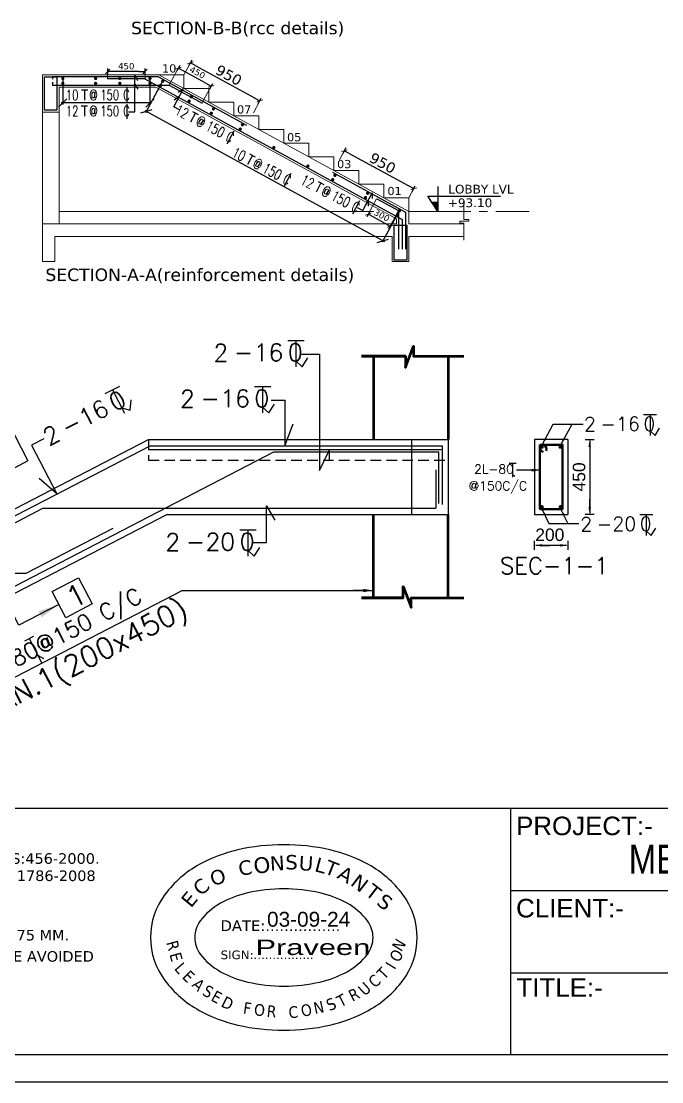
# Model space of a CAD drawing. Extents: x 1878645 to 3043969, y -1160829 to -603973.
# Drawn here: x 2317833 to 2325525, y -794577 to -781852 of the extents above; entities that cross this region are included whole.
import ezdxf
from ezdxf.enums import TextEntityAlignment as Align

# ---------------------------------------------------------------- set-up
doc = ezdxf.new("R2010")
doc.units = 0
doc.header["$LTSCALE"] = 100
doc.header["$PDMODE"] = 66
for name, pattern in [('ACAD_ISO02W100', [15, 12, -3]), ('Grids', [7, 4, -1, 1, -1]), ('Hidden', [9.525, 6.35, -3.175])]:
    doc.linetypes.add(name, pattern=pattern)
doc.layers.get('Defpoints').update_dxf_attribs({"lineweight": 0})
for name, color, linetype in [('A-ANNO-SYMB', 4, 'Continuous'), ('A-ANNO-TEXT', 8, 'Continuous'), ('B-TXT', 7, 'Continuous'), ('BEAM', 6, 'ACAD_ISO02W100'), ('BM-ECO', 2, 'Hidden'), ('COLUMN-NO', 7, 'Continuous'), ('Dim', 3, 'Continuous'), ('ECO-NOTES', 7, 'Continuous'), ('REINF', 5, 'Continuous'), ('REINFORCE', 5, 'Continuous'), ('S-ATRI', 7, 'Continuous'), ('S-DIM', 9, 'Continuous'), ('S-MIS', 8, 'Continuous'), ('S-REIF', 1, 'Continuous'), ('SLAB.LINE', 4, 'Continuous'), ('Text', 31, 'Continuous')]:
    doc.layers.add(name, color=color, linetype=linetype)
for name, color, linetype, lineweight in [('A-FLOR-PATT', 8, 'Continuous', 0), ('A-GRID', 8, 'Grids', 0), ('A-WALL-BRCK', 7, 'Continuous', 0), ('coloumn', 30, 'Continuous', 53), ('REIN', 5, 'Continuous', 50), ('staircase', 8, 'Continuous', 25)]:
    doc.layers.add(name, color=color, linetype=linetype, lineweight=lineweight)
doc.styles.add('ARIAL', font='arial.ttf')
doc.styles.add('city', font='MISTRAL.TTF')
doc.styles.add('DIM-1', font='ARIALN.TTF')
doc.styles.add('ROMANS', font='simplex.shx', dxfattribs={"width": 0.75})
doc.styles.add('ROMDIM', font='simplex.shx', dxfattribs={"height": 250})
doc.styles.add('S-ROMANS', font='simplex.shx', dxfattribs={"width": 0.85, "height": 2.25})
doc.styles.add('SC-FTG2', font='ARIALN.TTF')
doc.styles.get("Standard").update_dxf_attribs({"font": 'verdana.ttf'})
doc.styles.add('Style-font003', font='arial.ttf')
doc.styles.add('TEXT', font='tahoma.ttf', dxfattribs={"height": 8})
doc.dimstyles.new('DIM-050', dxfattribs={"dimscale": 50, "dimtxt": 2, "dimasz": 1.5, "dimexe": 0, "dimexo": 0, "dimgap": 0.5, "dimtad": 1, "dimdec": 0, "dimzin": 0, "dimdsep": 46, "dimtxsty": 'Standard', "dimblk": 'TAG-DIM-ARROW', "dimcen": 1, "dimclre": 8, "dimclrt": 7, "dimadec": 0, "dimazin": 0, "dimtfac": 1, "dimtdec": 0, "dimtmove": 0, "dimatfit": 3, "dimldrblk": 'TAG-LED-ARROW', "dimfxl": 1, "dimtfill": 1, "dimtolj": 1, "dimtzin": 0, "dimlwd": -1, "dimlwe": 5, "dimarcsym": 0})
doc.dimstyles.new('STERLING-50', dxfattribs={"dimscale": 100, "dimtxt": 1.25, "dimasz": 0.7, "dimexe": 0.7, "dimexo": 0.2, "dimgap": 0.2, "dimtad": 1, "dimdec": 0, "dimrnd": 5, "dimdsep": 46, "dimtxsty": 'ROMANS', "dimblk": 'OBLIQUE', "dimcen": 0, "dimdle": 0.7, "dimclrd": 8, "dimclre": 8, "dimclrt": 256, "dimadec": 0, "dimazin": 0, "dimtfac": 1, "dimtdec": 0, "dimtix": 1, "dimtmove": 2, "dimatfit": 3, "dimfxl": 1, "dimtolj": 1, "dimtzin": 0, "dimarcsym": 0})
doc.dimstyles.new('VINOTH', dxfattribs={"dimtxt": 150, "dimasz": 15, "dimexe": 25, "dimexo": 50, "dimgap": 50, "dimtad": 1, "dimtoh": 1, "dimdec": 0, "dimzin": 0, "dimdsep": 46, "dimtxsty": 'SC-FTG2', "dimblk": 'A3', "dimcen": 0.09, "dimse1": 1, "dimse2": 1, "dimclrd": 3, "dimclre": 6, "dimclrt": 7, "dimaunit": 3, "dimazin": 0, "dimtfac": 1, "dimtdec": 0, "dimtofl": 0, "dimtmove": 0, "dimatfit": 3, "dimfxl": 1, "dimtvp": 1, "dimtolj": 1, "dimtzin": 0, "dimarcsym": 0})

# ---------------------------------------------------------------- blocks, each defined once
blk = doc.blocks.new('TAG - LEVEL VERTICAL')
blk.add_hatch(color=256).paths.add_polyline_path([(0, 1.65), (0, 4.34), (-1.75, 4.34)])
for p, q in [((0, 8.83), (0, 1.65)), ((-2.83, 6), (17.95, 6)), ((0, 1.65), (-2.83, 6)), ((-1.75, 4.34), (0, 4.34))]:
    blk.add_line(p, q)
at = {"color": 7}
for tag, p in [('LVL', (3.03, 6.78)), ('HEIGHT', (2.91, 2.89))]:
    blk.add_attdef(tag, p, '', height=2.5, dxfattribs=at)
blk = doc.blocks.new('_OBLIQUE')
at = {"color": 0, "linetype": 'ByBlock'}
blk.add_line((-0.5, -0.5), (0.5, 0.5), dxfattribs=at)
blk = doc.blocks.new('*D1261')
at = {"layer": 'Defpoints', "color": 0, "transparency": 16777216}
for p in [(2318333, -782540), (2319379, -782540), (2318333, -782832)]:
    blk.add_point(p, dxfattribs=at)
at = {"layer": 'S-DIM', "color": 8, "lineweight": -2, "transparency": 16777216}
for p, q in [((2318333, -782560), (2318333, -782852)), ((2319379, -782560), (2319379, -782852)), ((2319399, -782832), (2318313, -782832))]:
    blk.add_line(p, q, dxfattribs=at)
at = {"layer": 'S-DIM', "color": 8, "lineweight": -2, "transparency": 16777216, "xscale": 100, "yscale": 100, "zscale": 100, "rotation": 180}
blk.add_blockref('_OBLIQUE', (2318333, -782832), dxfattribs=at)
at = {"layer": 'S-DIM', "color": 8, "lineweight": -2, "transparency": 16777216, "xscale": 100, "yscale": 100, "zscale": 100}
blk.add_blockref('_OBLIQUE', (2319379, -782832), dxfattribs=at)
at = {"layer": 'S-DIM', "transparency": 16777216, "insert": (2318856, -782812), "char_height": 0.01, "attachment_point": 5, "style": 'ROMANS'}
blk.add_mtext('\\A1;1045', dxfattribs=at)
blk = doc.blocks.new('SPC')
at = {"layer": 'S-ATRI'}
for p, q in [((-243, 144), (-167, 144)), ((-205, 144), (-205, 19)), ((304, 166), (304, -13))]:
    blk.add_line(p, q, dxfattribs=at)
at = {"layer": 'S-ATRI', "style": 'S-ROMANS', "width": 0.7}
for s, p in [('@', (-149, 19)), ('C', (258, 19))]:
    blk.add_text(s, height=125, dxfattribs=at).set_placement(p)
for tag, p in [('8', (-278, 19)), ('150', (210, 20))]:
    blk.add_attdef(tag, text='', height=125, dxfattribs=at).set_placement(p, align=Align.RIGHT)
blk = doc.blocks.new('TAG-DIM-ARROW')
for p, q in [((-1, 0), (0, 0)), ((0, -0.5), (0, 0.5))]:
    blk.add_line(p, q)
at = {"lineweight": 20}
blk.add_line((-0.35, -0.35), (0.35, 0.35), dxfattribs=at)
blk = doc.blocks.new('*D1305')
at = {"layer": 'Defpoints', "color": 0, "transparency": 16777216}
for p in [(2319787, -782494), (2320698, -782808), (2320621, -782950)]:
    blk.add_point(p, dxfattribs=at)
at = {"layer": 'Dim', "color": 8, "linetype": 'Hidden', "lineweight": 5, "transparency": 16777216}
for p, q in [((2319787, -782494), (2319865, -782352)), ((2320621, -782950), (2320698, -782808))]:
    blk.add_line(p, q, dxfattribs=at)
at = {"layer": 'Dim', "color": 0, "transparency": 16777216}
blk.add_line((2319931, -782388), (2320633, -782772), dxfattribs=at)
at = {"layer": 'Dim', "color": 0, "transparency": 16777216, "xscale": 75, "yscale": 75, "zscale": 75}
for p, rotation in [((2319865, -782352), 151.3360428897202), ((2320698, -782808), 331.3360428897202)]:
    blk.add_blockref('TAG-DIM-ARROW', p, dxfattribs=dict(at, rotation=rotation))
at = {"layer": 'Dim', "color": 7, "transparency": 16777216, "insert": (2320325, -782501), "char_height": 125, "attachment_point": 5, "rotation": 331.336, "bg_fill": 3, "box_fill_scale": 1.1, "bg_fill_color": 256, "bg_fill_true_color": 13158600, "bg_fill_transparency": 0}
blk.add_mtext('\\A1;950', dxfattribs=at)
blk = doc.blocks.new('TAG-LED-ARROW')
blk.add_line((0, 0), (-1, 0))
blk.add_lwpolyline([(-0.71, -0.71), (0, 0), (-0.71, 0.71), (-0.88, 0.53), (0, 0), (-0.88, -0.53)], close=True)
blk = doc.blocks.new('*D1262')
at = {"layer": 'Defpoints', "color": 0, "transparency": 16777216}
for p in [(2321654, -783514), (2322547, -783861), (2322487, -783970)]:
    blk.add_point(p, dxfattribs=at)
at = {"layer": 'Dim', "color": 8, "linetype": 'Hidden', "lineweight": 5, "transparency": 16777216}
for p, q in [((2321654, -783514), (2321713, -783406)), ((2322487, -783970), (2322547, -783861))]:
    blk.add_line(p, q, dxfattribs=at)
at = {"layer": 'Dim', "color": 0, "transparency": 16777216}
blk.add_line((2321779, -783442), (2322481, -783825), dxfattribs=at)
at = {"layer": 'Dim', "color": 0, "transparency": 16777216, "xscale": 75, "yscale": 75, "zscale": 75}
for p, rotation in [((2321713, -783406), 151.3360428897202), ((2322547, -783861), 331.3360428897202)]:
    blk.add_blockref('TAG-DIM-ARROW', p, dxfattribs=dict(at, rotation=rotation))
at = {"layer": 'Dim', "color": 7, "transparency": 16777216, "insert": (2322173, -783555), "char_height": 125, "attachment_point": 5, "rotation": 331.336, "bg_fill": 3, "box_fill_scale": 1.1, "bg_fill_color": 256, "bg_fill_true_color": 13158600, "bg_fill_transparency": 0}
blk.add_mtext('\\A1;950', dxfattribs=at)
blk = doc.blocks.new('*D1306')
at = {"layer": 'Defpoints', "color": 0, "transparency": 16777216}
for p in [(2319533, -782572), (2322375, -784125), (2322177, -784487)]:
    blk.add_point(p, dxfattribs=at)
at = {"layer": 'S-DIM', "color": 8, "lineweight": -2, "transparency": 16777216}
for p, q in [((2319523, -782589), (2319325, -782952)), ((2319317, -782924), (2322194, -784497)), ((2322365, -784143), (2322167, -784505))]:
    blk.add_line(p, q, dxfattribs=at)
at = {"layer": 'S-DIM', "color": 8, "lineweight": -2, "transparency": 16777216, "xscale": 100, "yscale": 100, "zscale": 100}
for p, rotation in [((2319335, -782934), 151.3360428897149), ((2322177, -784487), 331.336042889715)]:
    blk.add_blockref('_OBLIQUE', p, dxfattribs=dict(at, rotation=rotation))
at = {"layer": 'S-DIM', "transparency": 16777216, "insert": (2320765, -783693), "char_height": 0.01, "attachment_point": 5, "rotation": 331.336, "style": 'ROMANS'}
blk.add_mtext('\\A1;3240', dxfattribs=at)
blk = doc.blocks.new('A2')
at = {"layer": 'Dim', "linetype": 'ByBlock', "lineweight": -2, "extrusion": (0, 0, -1)}
blk.add_lwpolyline([(6, 0), (12.2, 0)], dxfattribs=at)
blk.add_solid([(6, -1), (0, 0), (6, 1)], dxfattribs=at)
blk = doc.blocks.new('A3')
at = {"layer": 'Dim', "linetype": 'ByBlock', "lineweight": -2}
blk.add_line((0, 3.59), (0, -3.59), dxfattribs=at)
blk.add_blockref('A2', (0, 0), dxfattribs=at)
blk = doc.blocks.new('T-V')
at = {"layer": 'B-TXT', "linetype": 'Continuous'}
for p, q in [((1348, 187), (1582, 187)), ((1465, 187), (1465, -191)), ((1465, -106), (1555, -191)), ((1555, -191), (1637, -63))]:
    blk.add_line(p, q, dxfattribs=at)
at = {"layer": 'B-TXT', "linetype": 'Continuous', "style": 'ROMANS'}
for s, p in [('-', (571, -107)), ('0', (1347, -107))]:
    blk.add_text(s, height=250, dxfattribs=at).set_placement(p)
blk.add_attdef('T', text='', height=250, dxfattribs=at).set_placement((490, -113), align=Align.RIGHT)
blk.add_attdef('V', (854, -108), '', height=250, dxfattribs=at)
blk = doc.blocks.new('*D1308')
at = {"layer": 'Defpoints', "color": 0, "transparency": 16777216}
for p in [(2324397, -786870), (2324397, -787770), (2324659, -787770)]:
    blk.add_point(p, dxfattribs=at)
at = {"layer": 'Dim', "color": 3, "lineweight": -2, "transparency": 16777216}
blk.add_line((2324659, -786885), (2324659, -787755), dxfattribs=at)
at = {"layer": 'Dim', "color": 3, "lineweight": -2, "transparency": 16777216, "xscale": 15, "yscale": 15, "zscale": 15}
for p, rotation in [((2324659, -786870), 90), ((2324659, -787770), 270)]:
    blk.add_blockref('A3', p, dxfattribs=dict(at, rotation=rotation))
at = {"layer": 'Dim', "color": 7, "transparency": 16777216, "insert": (2324532, -787320), "char_height": 150, "attachment_point": 5, "rotation": 90, "style": 'ARIAL'}
blk.add_mtext('\\A1;450', dxfattribs=at)
blk = doc.blocks.new('*D1309')
at = {"layer": 'Defpoints', "color": 0, "transparency": 16777216}
for p in [(2323997, -787770), (2324397, -787770), (2323997, -788141)]:
    blk.add_point(p, dxfattribs=at)
at = {"layer": 'Dim', "color": 3, "lineweight": -2, "transparency": 16777216}
blk.add_line((2324382, -788141), (2324012, -788141), dxfattribs=at)
at = {"layer": 'Dim', "color": 3, "lineweight": -2, "transparency": 16777216, "xscale": 15, "yscale": 15, "zscale": 15, "rotation": 180}
blk.add_blockref('A3', (2323997, -788141), dxfattribs=at)
at = {"layer": 'Dim', "color": 3, "lineweight": -2, "transparency": 16777216, "xscale": 15, "yscale": 15, "zscale": 15}
blk.add_blockref('A3', (2324397, -788141), dxfattribs=at)
at = {"layer": 'Dim', "color": 7, "transparency": 16777216, "insert": (2324180, -788015), "char_height": 150, "attachment_point": 5, "style": 'ARIAL'}
blk.add_mtext('\\A1;200', dxfattribs=at)
blk = doc.blocks.new('ODGFNGH')
at = {"color": 1, "true_color": 0xfb1803}
for centre, radius, start, end in [((116.3, 34.1, -153.6), 143.6, 102.8503, 118.8426), ((128.6, -20.2, -153.6), 199.2, 90, 102.8503), ((128.6, -20.2, -153.6), 199.2, 77.1497, 90), ((141, 34.1, -153.6), 143.6, 61.1574, 77.1497), ((97.5, 68.2, -153.6), 104.6, 118.8426, 143.0522), ((159.8, 68.2, -153.6), 104.6, 36.9478, 61.1574), ((128.6, -20.2, 12.6), 156.6, 90, 102.8503), ((128.6, -20.2, 12.6), 156.6, 77.1497, 90), ((69.2, 89.5, -153.6), 69.2, 143.0522, 180), ((116.3, 34.1, 12.6), 101, 102.8503, 118.8426), ((141, 34.1, 12.6), 101, 61.1574, 77.1497), ((188.1, 89.5, -153.6), 69.2, 0, 36.9478), ((97.5, 68.2, 12.6), 62, 118.8426, 143.0522), ((159.8, 68.2, 12.6), 62, 36.9478, 61.1574), ((69.2, 89.5, 12.6), 26.6, 143.0522, 180), ((188.1, 89.5, 12.6), 26.6, 0, 36.9478), ((69.2, 89.5, -153.6), 69.2, 180, 216.9478), ((69.2, 89.5, 12.6), 26.6, 180, 216.9478), ((188.1, 89.5, 12.6), 26.6, 323.0522, 0), ((188.1, 89.5, -153.6), 69.2, 323.0522, 0), ((97.5, 110.8, 12.6), 62, 216.9478, 241.1574), ((159.8, 110.8, 12.6), 62, 298.8426, 323.0522), ((159.8, 110.8, 12.6), 62, 298.8426, 323.0522), ((116.3, 145, 12.6), 101, 241.1574, 257.1497), ((141, 145, 12.6), 101, 282.8503, 298.8426), ((97.5, 110.8, -153.6), 104.6, 216.9478, 241.1574), ((128.6, 199.2, 12.6), 156.6, 257.1497, 270), ((128.6, 199.2, 12.6), 156.6, 270, 282.8503), ((159.8, 110.8, -153.6), 104.6, 298.8426, 323.0522), ((159.8, 110.8, -153.6), 104.6, 298.8426, 323.0522), ((116.3, 145, -153.6), 143.6, 241.1574, 257.1497), ((141, 145, -153.6), 143.6, 282.8503, 298.8426), ((128.6, 199.2, -153.6), 199.2, 257.1497, 270), ((128.6, 199.2, -153.6), 199.2, 270, 282.8503)]:
    blk.add_arc(centre, radius, start, end, dxfattribs=at)
for s, height, rotation, p in [('C', 13.9, 8.6258, (85.8, 148.9, -153.6)), ('O', 15.2, 8.4461, (100.4, 150.6, -153.6)), ('N', 13.9, 3.7479, (115.6, 153.7, -153.6)), ('S', 13.9, 359.4657, (129.9, 155.2, -153.6)), ('U', 13.9, 356.5441, (142.7, 154.5, -153.6)), ('L', 13.9, 345.2856, (157.4, 153.6, -153.6)), ('T', 13.9, 338.4345, (166.7, 151.8, -153.6)), ('O', 13.9, 15.2232, (59.5, 139.1, -153.6)), ('A', 13.9, 330.4344, (179.1, 147.4, -153.6)), ('C', 13.9, 42.5219, (48.6, 128.8, -153.6)), ('N', 13.9, 322.1726, (192, 140.8, -153.6)), ('E', 13.9, 50.2729, (38.9, 117.3, -153.6)), ('T', 13.9, 322.1726, (206.2, 131.3, -153.6)), ('S', 13.9, 322.1726, (217.2, 122, -153.6))]:
    blk.add_text(s, height=height, rotation=rotation, dxfattribs=at).set_placement(p)
at = {"style": 'ARIAL'}
blk.add_text('03-09-24', height=14.36, dxfattribs=at).set_placement((112.4, 99.9))
at = {"color": 1, "true_color": 0xfb1803}
for s, height, p in [('DATE:................', 10.389, (67.5, 95.7, -153.6)), ('SIGN:................', 8.311, (67.6, 68.6, -153.6))]:
    blk.add_text(s, height=height, dxfattribs=at).set_placement(p)
at = {"color": 1, "true_color": 0xfb1803, "style": 'TEXT'}
for s, rotation, p in [('R', 285.4614, (15, 84.7, -153.6)), ('N', 58.5784, (241.9, 75.1, -153.6)), ('E', 285.4614, (18.1, 73.3, -153.6)), ('O', 58.5784, (239.3, 64.6, -153.6)), ('L', 311.2552, (22.3, 59.2, -153.6)), ('T', 46.8046, (225.6, 48.2, -153.6)), ('I', 58.5784, (235.6, 57.8, -153.6)), ('E', 316.0574, (29.8, 50.8, -153.6)), ('C', 42.0025, (216.4, 40.2, -153.6)), ('A', 316.0574, (39.2, 43.1, -153.6)), ('S', 330.784, (49.1, 34.6, -153.6)), ('U', 42.0025, (206.6, 32.5, -153.6)), ('E', 330.784, (57.4, 29.2, -153.6)), ('D', 333.3835, (67.2, 23.4, -153.6)), ('S', 24.6764, (172.8, 18.3, -153.6)), ('T', 27.2758, (183.5, 21.9, -153.6)), ('R', 27.2758, (194.8, 27.3, -153.6)), ('F', 351.6153, (88.8, 16.2, -153.6)), ('O', 356.0906, (99.6, 14.3, -153.6)), ('R', 354.4868, (111.7, 13.1, -153.6)), ('C', 4.6149, (133.6, 11.5, -153.6)), ('O', 12.0375, (146.4, 12.8, -153.6)), ('N', 12.0375, (158.6, 15.5, -153.6))]:
    blk.add_text(s, height=11.3, rotation=rotation, dxfattribs=at).set_placement(p)
at = {"color": 5, "true_color": 0x0602fc, "style": 'city', "width": 1.5}
blk.add_text('Praveen', height=14.82, dxfattribs=at).set_placement((101.3, 72.6, -58.9))
blk = doc.blocks.new('*D1281')
at = {"layer": 'Defpoints', "color": 0, "transparency": 16777216}
for p in [(2322101, -783982), (2322365, -784125)]:
    blk.add_point(p, dxfattribs=at)
at = {"layer": 'Dim', "color": 8, "linetype": 'Hidden', "lineweight": 5, "transparency": 16777216}
for p, q in [((2322101, -783982), (2322000, -784168)), ((2322365, -784125), (2322264, -784311))]:
    blk.add_line(p, q, dxfattribs=at)
at = {"layer": 'Dim', "color": 0, "transparency": 16777216}
blk.add_line((2322066, -784204), (2322198, -784275), dxfattribs=at)
at = {"layer": 'Dim', "color": 0, "transparency": 16777216, "xscale": 75, "yscale": 75, "zscale": 75}
for p, rotation in [((2322000, -784168), 151.4913779765916), ((2322264, -784311), 331.4913779765916)]:
    blk.add_blockref('TAG-DIM-ARROW', p, dxfattribs=dict(at, rotation=rotation))
at = {"layer": 'Dim', "color": 7, "transparency": 16777216, "insert": (2322163, -784183), "char_height": 75, "attachment_point": 5, "rotation": 331.4914, "bg_fill": 3, "box_fill_scale": 1.1, "bg_fill_color": 256, "bg_fill_true_color": 13158600, "bg_fill_transparency": 0}
blk.add_mtext('\\A1;300', dxfattribs=at)
at = {"layer": 'Defpoints', "color": 0, "transparency": 16777216}
blk.add_point((2322264, -784311), dxfattribs=at)
blk = doc.blocks.new('*D1282')
at = {"layer": 'Defpoints', "color": 0, "transparency": 16777216}
for p in [(2319720, -782416), (2319609, -782619), (2320004, -782835)]:
    blk.add_point(p, dxfattribs=at)
at = {"layer": 'Dim', "color": 8, "linetype": 'Hidden', "lineweight": 5, "transparency": 16777216}
for p, q in [((2319609, -782619), (2319720, -782416)), ((2320004, -782835), (2320115, -782632))]:
    blk.add_line(p, q, dxfattribs=at)
at = {"layer": 'Dim', "color": 0, "transparency": 16777216}
blk.add_line((2320050, -782596), (2319786, -782452), dxfattribs=at)
at = {"layer": 'Dim', "color": 0, "transparency": 16777216, "xscale": 75, "yscale": 75, "zscale": 75}
for p, rotation in [((2319720, -782416), 151.3360428897659), ((2320115, -782632), 331.3360428897659)]:
    blk.add_blockref('TAG-DIM-ARROW', p, dxfattribs=dict(at, rotation=rotation))
at = {"layer": 'Dim', "color": 7, "transparency": 16777216, "insert": (2319949, -782468), "char_height": 75, "attachment_point": 5, "rotation": 331.336, "bg_fill": 3, "box_fill_scale": 1.1, "bg_fill_color": 256, "bg_fill_true_color": 13158600, "bg_fill_transparency": 0}
blk.add_mtext('\\A1;450', dxfattribs=at)
blk = doc.blocks.new('*D1283')
at = {"layer": 'Defpoints', "color": 0, "transparency": 16777216}
for p in [(2318870, -782456), (2318870, -782544), (2319320, -782544)]:
    blk.add_point(p, dxfattribs=at)
at = {"layer": 'Dim', "color": 8, "linetype": 'Hidden', "lineweight": 5, "transparency": 16777216}
for p, q in [((2318870, -782544), (2318870, -782456)), ((2319320, -782544), (2319320, -782456))]:
    blk.add_line(p, q, dxfattribs=at)
at = {"layer": 'Dim', "color": 0, "transparency": 16777216}
blk.add_line((2319245, -782456), (2318945, -782456), dxfattribs=at)
at = {"layer": 'Dim', "color": 0, "transparency": 16777216, "xscale": 75, "yscale": 75, "zscale": 75, "rotation": 180}
blk.add_blockref('TAG-DIM-ARROW', (2318870, -782456), dxfattribs=at)
at = {"layer": 'Dim', "color": 0, "transparency": 16777216, "xscale": 75, "yscale": 75, "zscale": 75}
blk.add_blockref('TAG-DIM-ARROW', (2319320, -782456), dxfattribs=at)
at = {"layer": 'Dim', "color": 7, "transparency": 16777216, "insert": (2319095, -782392), "char_height": 75, "attachment_point": 5, "bg_fill": 3, "box_fill_scale": 1.1, "bg_fill_color": 256, "bg_fill_true_color": 13158600, "bg_fill_transparency": 0}
blk.add_mtext('\\A1;450', dxfattribs=at)

msp = doc.modelspace()

# ---------------------------------------------------------------- linework, layer by layer
for p, q in [((2344708.66469, -791297.51176), (2309948.96939, -791297.51176)), ((2323711.75055, -794249.32243), (2323711.75055, -791297.51176)), ((2332329.32971, -792284.65111), (2323711.75055, -792284.65111)), ((2332329.32971, -793271.79046), (2323711.75055, -793271.79046)), ((2309634.11708, -794249.32243), (2344708.66469, -794249.32243))]:
    msp.add_line(p, q)
at = {"color": 35}
msp.add_line((2309306.67067, -794576.76883), (2345023.51701, -794576.76883), dxfattribs=at)
at = {"linetype": 'Continuous'}
for points in [[(2323693.77848, -787156.60748), (2323774.06507, -787156.60748)], [(2323733.92177, -787156.60748), (2323733.92177, -787324.67516)], [(2323733.92177, -787290.08455), (2323759.57928, -787310.88831)], [(2317877.3567, -789287.26883), (2317984.7795, -789231.67282)], [(2317931.0681, -789259.47083), (2318083.13218, -789553.28957)], [(2318036.20524, -789462.61717), (2318100.26498, -789497.60796)]]:
    msp.add_lwpolyline(points, dxfattribs=at)
at = {"layer": 'A-FLOR-PATT'}
msp.add_line((2322487.34262, -784134.07027), (2323147.83337, -784134.07027), dxfattribs=at)
msp.add_lwpolyline([(2318287.34362, -784134.07027), (2322174.62969, -784134.07027)], dxfattribs=at)
at = {"layer": 'A-GRID'}
for q in [(2322487.34262, -784134.07027), (2322487.34362, -784134.07027)]:
    msp.add_line((2323931.92127, -784134.07027), q, dxfattribs=at)
at = {"layer": 'A-WALL-BRCK'}
for p, q in [((2318087.34362, -782944.07027), (2318087.34362, -784284.07027)), ((2318287.34362, -782944.07027), (2318287.34362, -784284.07027))]:
    msp.add_line(p, q, dxfattribs=at)
at = {"layer": 'B-TXT'}
for points in [[(2321199.8534, -785848.24655), (2321415.41297, -785848.24655), (2321415.41297, -787242.3449), (2321529.94486, -787002.06367), (2321529.94486, -787112.62585)], [(2320832.76742, -786400.88112), (2320999.26131, -786400.88112), (2320999.26131, -786945.0026), (2321099.47634, -786682.39486)], [(2318105.06561, -786862.60911), (2317957.20106, -786939.1355), (2318260.16202, -787524.51769), (2318050.45658, -787337.35598)], [(2320610.07274, -788106.39686), (2320776.56663, -788106.39686), (2320776.56663, -787665.37698), (2320876.78166, -787836.95768)]]:
    msp.add_lwpolyline(points, dxfattribs=at)
at = {"layer": 'BEAM'}
for p, q in [((2324396.975, -786870.0026), (2323996.775, -786870.0026)), ((2323996.775, -787770.0026), (2324396.975, -787770.0026))]:
    msp.add_line(p, q, dxfattribs=at)
at = {"layer": 'BM-ECO', "linetype": 'Continuous'}
for p, q in [((2316404.99649, -788400.19803), (2319361.64529, -786870.0026)), ((2319361.64529, -786870.0026), (2322961.64529, -786870.0026)), ((2322961.64529, -786870.0026), (2322961.64529, -787770.0026)), ((2323996.775, -786870.0026), (2323996.775, -787770.0026)), ((2324396.975, -786870.0026), (2323996.775, -786870.0026)), ((2324396.975, -786870.0026), (2324396.97501, -787770.0026)), ((2316624.08955, -789300.19803), (2319580.73835, -787770.0026)), ((2319580.73835, -787770.0026), (2322961.64529, -787770.0026)), ((2323996.775, -787770.0026), (2324396.975, -787770.0026))]:
    msp.add_line(p, q, dxfattribs=at)
at = {"layer": 'coloumn'}
for p, q in [((2322447.33055, -785869.92574), (2321920.9411, -785869.92574)), ((2322061.64529, -785869.92574), (2322061.64529, -786870.0026)), ((2322961.64529, -785869.92574), (2322961.64529, -786870.0026)), ((2322061.64529, -788770.07946), (2322061.64529, -787770.0026)), ((2322961.64529, -788770.07946), (2322961.64529, -787770.0026)), ((2322417.48742, -788770.07946), (2321920.9411, -788770.07946))]:
    msp.add_line(p, q, dxfattribs=at)
for points in [[(2321920.9411, -785869.92574), (2322447.33055, -785869.92574), (2322447.33055, -786007.08556), (2322544.96796, -785752.83837), (2322544.96796, -785869.92574), (2323148.05135, -785869.92574)], [(2321920.9411, -788770.07946), (2322417.48742, -788770.07946), (2322417.48742, -788632.91963), (2322515.12482, -788887.16682), (2322515.12482, -788770.07946), (2323148.05135, -788770.07946)]]:
    msp.add_lwpolyline(points, dxfattribs=at)
at = {"layer": 'Dim', "color": 3, "ltscale": 750}
for p, q in [((2316809.34815, -790212.52867), (2319765.99696, -788682.33324)), ((2319765.99696, -788682.33324), (2322061.64529, -788682.33324))]:
    msp.add_line(p, q, dxfattribs=at)
at = {"layer": 'Dim', "linetype": 'ByBlock'}
for points in [[(2324090.90727, -786928.07804), (2324221.27641, -786688.61174), (2324355.43058, -786688.61174)], [(2324090.90727, -786928.07804), (2324221.27641, -786688.61174), (2324580.71048, -786688.61174)], [(2324316.18717, -786928.07804), (2324446.55631, -786688.61174), (2324580.71048, -786688.61174)], [(2324316.18717, -786928.07804), (2324446.55631, -786688.61174), (2324580.71048, -786688.61174)], [(2324088.55829, -787711.92715), (2324169.29981, -787880.5822), (2324303.45397, -787880.5822)], [(2324088.55829, -787711.92715), (2324169.29981, -787880.5822), (2324529.2149, -787880.5822)], [(2324314.31922, -787711.92715), (2324395.06073, -787880.5822), (2324529.2149, -787880.5822)], [(2324314.31922, -787711.92715), (2324395.06073, -787880.5822), (2324529.2149, -787880.5822)], [(2318286.27246, -788851.34873), (2317806.55793, -789099.62531), (2317638.61849, -788775.13644)]]:
    msp.add_lwpolyline(points, dxfattribs=at)
at = {"layer": 'Dim', "elevation": 4156.24177}
msp.add_lwpolyline([(2317363.77353, -787013.65593), (2317751.61592, -786812.92784), (2317914.67713, -787128.63996), (2317527.09961, -787329.23097)], close=True, dxfattribs=at)
at = {"layer": 'Dim'}
msp.add_lwpolyline([(2318204.60943, -788693.5612), (2318523.16781, -788528.6911), (2318686.49389, -788844.26614), (2318367.9355, -789009.13625)], close=True, dxfattribs=at)
at = {"layer": 'Dim', "linetype": 'ByBlock'}
for points in [[(2324110.75617, -786863.16361), (2324087.60626, -786933.5026), (2324132.31747, -786874.4738)], [(2324110.75617, -786863.16361), (2324087.60626, -786933.5026), (2324132.31747, -786874.4738)], [(2324336.03608, -786863.16361), (2324312.88616, -786933.5026), (2324357.59737, -786874.4738)], [(2324336.03608, -786863.16361), (2324312.88616, -786933.5026), (2324357.59737, -786874.4738)], [(2324109.23245, -787778.19772), (2324086.08253, -787707.85874), (2324130.79374, -787766.88753)], [(2324109.23245, -787778.19772), (2324086.08253, -787707.85874), (2324130.79375, -787766.88753)], [(2324334.99338, -787778.19772), (2324311.84346, -787707.85874), (2324356.55467, -787766.88753)], [(2324334.99338, -787778.19772), (2324311.84346, -787707.85874), (2324356.55467, -787766.88753)], [(2318080.15174, -789005.69365), (2318286.27246, -788851.34873), (2318041.23558, -788930.50072)]]:
    msp.add_solid(points, dxfattribs=at)
at = {"layer": 'REIN', "color": 7, "linetype": 'ByBlock', "const_width": 23.8125}
for points in [[(2324072.03121, -786958.80489, 1), (2324095.84371, -786958.80489, 1)], [(2324296.47981, -786958.80489, 1), (2324320.29231, -786958.80489, 1)], [(2324072.03121, -787681.17488, 1), (2324095.84371, -787681.17488, 1)], [(2324298.38474, -787681.17488, 1), (2324322.19724, -787681.17488, 1)]]:
    msp.add_lwpolyline(points, format="xyb", close=True, dxfattribs=at)
at = {"layer": 'REIN'}
msp.add_lwpolyline([(2324060.275, -786933.5026), (2324333.475, -786933.5026), (2324333.475, -787706.5026), (2324060.275, -787706.5026)], close=True, dxfattribs=at)
for centre, radius, start, end in [((2324122.00767, -786963.51325), 61.73267, 180.010182318, 248.525000568), ((2324075.99668, -786988.52449), 63.79458, 342.844699035, 59.596791845)]:
    msp.add_arc(centre, radius, start, end, dxfattribs=at)
at = {"layer": 'REINF'}
for p, q in [((2319480.10922, -782519.07027), (2318208.45921, -782519.07027)), ((2318208.45921, -782519.07027), (2318208.45921, -782547.94866)), ((2319480.10922, -782519.07027), (2320539.70714, -783098.31713)), ((2319319.80251, -782544.47661), (2318870.13244, -782544.47661)), ((2319319.80251, -782544.47661), (2322406.29717, -784231.76035)), ((2319609.32664, -782618.66393), (2320004.44858, -782834.66393)), ((2321572.55579, -783662.94106), (2322448.28332, -784141.67211)), ((2322362.74996, -784123.86868), (2322362.74996, -784587.58908)), ((2322448.28332, -784141.67211), (2322448.28332, -784587.58908)), ((2322406.29717, -784231.76035), (2322406.29717, -784587.58908))]:
    msp.add_line(p, q, dxfattribs=at)
for points in [[(2318112.34362, -782519.07027), (2318262.34362, -782519.07027), (2318262.34362, -782919.07027), (2318112.34362, -782919.07027)], [(2322307.34362, -784714.07027), (2322467.34362, -784714.07027), (2322467.34362, -784304.07027), (2322307.34362, -784304.07027)]]:
    msp.add_lwpolyline(points, close=True, dxfattribs=at)
msp.add_lwpolyline([(2318208.45921, -782582.23659), (2318208.45921, -782618.66393), (2319609.32664, -782618.66393)], dxfattribs=at)
at = {"layer": 'REINFORCE'}
for p, q in [((2315119.01696, -789150.19803), (2319379.90305, -786945.0026)), ((2319370.20766, -786990.24774), (2322876.94991, -786990.24774)), ((2319379.90305, -786945.0026), (2322886.64529, -786945.0026)), ((2322517.77773, -786870.0026), (2322517.77773, -787770.0026)), ((2322886.64529, -786945.0026), (2322886.64529, -787649.69807)), ((2316605.83179, -789225.19803), (2320866.71789, -787020.0026)), ((2320866.71789, -787020.0026), (2322847.0567, -787020.0026)), ((2322847.0567, -787640.68185), (2322847.0567, -787020.0026)), ((2322811.64529, -787235.9889), (2322811.64529, -787695.0026)), ((2317557.14996, -787972.80645), (2318093.92352, -787695.0026)), ((2318093.92352, -787695.0026), (2322811.64529, -787695.0026)), ((2317891.81133, -788475.19803), (2318937.75761, -787933.87495)), ((2312879.99649, -788475.19803), (2317891.81133, -788475.19803))]:
    msp.add_line(p, q, dxfattribs=at)
at = {"layer": 'S-MIS'}
for points in [[(2319121.07182, -782940.51075), (2319198.5052, -782940.51079), (2319198.50729, -782501.17181), (2319230.53462, -782562.14379)], [(2319121.07182, -782940.51075), (2319198.5052, -782940.51079), (2319198.50726, -782602.12866), (2319232.39467, -782666.83442)]]:
    msp.add_lwpolyline(points, dxfattribs=at)
at = {"layer": 'S-REIF', "color": 2, "ltscale": 100, "const_width": 19.44}
for points in [[(2318333.32415, -782549.2273, -1), (2318333.32415, -782529.7873, -1)], [(2318727.16674, -782549.2273, -1), (2318727.16674, -782529.7873, -1)], [(2319017.47762, -782549.2273, -1), (2319017.47762, -782529.7873, -1)], [(2319379.2252, -782549.2273, -1), (2319379.2252, -782529.7873, -1)], [(2318333.32415, -782608.16141, -1), (2318333.32415, -782588.72141, -1)], [(2318727.16674, -782608.16141, -1), (2318727.16674, -782588.72141, -1)], [(2319017.47762, -782608.16141, -1), (2319017.47762, -782588.72141, -1)], [(2319379.2252, -782608.16141, -1), (2319379.2252, -782588.72141, -1)], [(2319506.92657, -782633.43241, -1), (2319506.92657, -782613.99241, -1)], [(2319532.94812, -782581.56243, -1), (2319532.94812, -782562.12243, -1)], [(2320463.26114, -783156.22864, -1), (2320463.26114, -783136.78864, -1)], [(2320489.28269, -783104.35867, -1), (2320489.28269, -783084.91867, -1)], [(2320866.7337, -783376.79364, -1), (2320866.7337, -783357.35364, -1)], [(2321275.62747, -783600.32224, -1), (2321275.62747, -783580.88224, -1)], [(2322348.56001, -784186.85869, -1), (2322348.56001, -784167.41869, -1)], [(2322374.58156, -784134.98871, -1), (2322374.58156, -784115.54871, -1)]]:
    msp.add_lwpolyline(points, format="xyb", close=True, dxfattribs=at)
at = {"layer": 'SLAB.LINE', "linetype": 'Hidden', "ltscale": 0.2}
for p, q in [((2319361.64529, -786870.0026), (2319361.64529, -787120.0026)), ((2319361.64529, -787120.0026), (2322961.64529, -787120.0026))]:
    msp.add_line(p, q, dxfattribs=at)
at = {"layer": 'staircase', "color": 144, "lineweight": 9, "ltscale": 20}
for p, q in [((2318087.34362, -782944.07027), (2318087.34362, -782494.07027)), ((2318087.34362, -782494.07027), (2319787.34362, -782494.07027)), ((2319487.34362, -782494.07027), (2322487.34362, -784134.07027)), ((2319787.34362, -782494.07027), (2319787.34362, -782658.07027)), ((2319449.01993, -782644.07027), (2318287.34362, -782644.07027)), ((2318287.34362, -782644.07027), (2318287.34362, -782944.07027)), ((2319449.01993, -782644.07027), (2322337.34362, -784223.02056)), ((2319787.34362, -782658.07027), (2320087.34362, -782658.07027)), ((2320087.34362, -782658.07027), (2320087.34362, -782822.07027)), ((2320087.34362, -782822.07027), (2320387.34362, -782822.07027)), ((2320387.34362, -782822.07027), (2320387.34362, -782986.07027)), ((2318287.34362, -782944.07027), (2318087.34362, -782944.07027)), ((2320387.34362, -782986.07027), (2320687.34362, -782986.07027)), ((2320687.34362, -782986.07027), (2320687.34362, -783150.07027)), ((2320687.34362, -783150.07027), (2320987.34362, -783150.07027)), ((2320987.34362, -783150.07027), (2320987.34362, -783314.07027)), ((2320987.34362, -783314.07027), (2321287.34362, -783314.07027)), ((2321287.34362, -783314.07027), (2321287.34362, -783478.07027)), ((2321287.34362, -783478.07027), (2321587.34362, -783478.07027)), ((2321587.34362, -783478.07027), (2321587.34362, -783642.07027)), ((2321587.34362, -783642.07027), (2321887.34362, -783642.07027)), ((2321887.34362, -783642.07027), (2321887.34362, -783806.07027)), ((2321887.34362, -783806.07027), (2322187.34362, -783806.07027)), ((2322187.34362, -783806.07027), (2322187.34362, -783970.07027)), ((2322187.34362, -783970.07027), (2322487.34362, -783970.07027)), ((2322487.34362, -783970.07027), (2322487.34362, -784284.07027)), ((2322337.34362, -784223.02056), (2322337.34362, -784284.07027))]:
    msp.add_line(p, q, dxfattribs=at)
for points in [[(2323147.83337, -784014.29684), (2323147.83337, -784230.85974), (2323209.45382, -784230.85974), (2323209.45382, -784253.07439), (2323101.6959, -784253.07439), (2323101.6959, -784274.60018), (2323147.83337, -784274.60018), (2323147.83337, -784478.97687)], [(2323147.83337, -784434.07027), (2322487.34362, -784434.07027), (2322487.34362, -784734.07027), (2322287.34362, -784734.07027), (2322287.34362, -784434.07027), (2318237.34362, -784434.07027), (2318237.34362, -784734.07027), (2318087.34362, -784734.07027), (2318087.34362, -784284.07027), (2322337.34362, -784284.07027)], [(2322487.34362, -784284.07027), (2323147.83337, -784284.07027)]]:
    msp.add_lwpolyline(points, dxfattribs=at)

# ---------------------------------------------------------------- block references
at = {"layer": 'A-ANNO-SYMB', "xscale": 42.00000000000001, "yscale": 42.00000000000001, "zscale": 42.00000000000001}
msp.add_blockref('TAG - LEVEL VERTICAL', (2322833.94629, -784204.69509), dxfattribs=at).add_auto_attribs({'LVL': 'LOBBY LVL', 'HEIGHT': '+93.10'})
at = {"layer": 'Dim', "color": 3, "xscale": -20, "yscale": 20, "zscale": 20, "rotation": 180}
msp.add_blockref('A3', (2322061.64529, -788682.33324), dxfattribs=at)
at = {"layer": 'Dim', "ltscale": 0.5, "xscale": 12.43967134561603, "yscale": 12.43967134561603, "zscale": 12.43967134561603}
msp.add_blockref('ODGFNGH', (2319386.71501, -793958.8551, -156.64684), dxfattribs=at)
at = {"layer": 'S-ATRI'}
ref = msp.add_blockref('SPC', (2318798.88221, -782819.23775), dxfattribs=dict(at, xscale=1.001602564102564, yscale=1.001602564102564, zscale=1.001602564102564))
ref.add_attrib('8', '10', dxfattribs={"height": 125.200321, "style": 'ROMANS', "width": 0.7}).set_placement((2318519.96759, -782800.4391), align=Align.RIGHT)
ref.add_attrib('150', '150', dxfattribs={"height": 125.200321, "style": 'ROMANS', "width": 0.7}).set_placement((2319008.99318, -782799.0461), align=Align.RIGHT)
ref = msp.add_blockref('SPC', (2318798.72571, -783012.44275), dxfattribs=dict(at, xscale=1.001602564102564, yscale=1.001602564102564, zscale=1.001602564102564))
ref.add_attrib('8', '12', dxfattribs={"height": 125.200321, "style": 'ROMANS', "width": 0.7}).set_placement((2318519.81108, -782993.64411), align=Align.RIGHT)
ref.add_attrib('150', '150', dxfattribs={"height": 125.200321, "style": 'ROMANS', "width": 0.7}).set_placement((2319008.83667, -782992.2511), align=Align.RIGHT)
ref = msp.add_blockref('SPC', (2320724.04935, -783685.18351), dxfattribs=dict(at, xscale=1.001602564102559, yscale=1.001602564102559, zscale=1.001602564102559, rotation=332.3540246362876))
ref.add_attrib('8', '10', dxfattribs={"height": 125.200321, "rotation": 332.354024636, "style": 'ROMANS', "width": 0.7}).set_placement((2320485.70068, -783539.11274), align=Align.RIGHT)
ref.add_attrib('150', '150', dxfattribs={"height": 125.200321, "rotation": 332.354024636, "style": 'ROMANS', "width": 0.7}).set_placement((2320919.54133, -783764.79006), align=Align.RIGHT)
at = {"layer": 'Text'}
for p, xscale, yscale, zscale, values in [((2319910.70536, -785840.2074, 417.71816), 0.8340490324248094, 0.8340490324248094, 0.8340490324248094, {'T': '2', 'V': '16'}), ((2319509.95109, -786392.84198, 417.71816), 0.8340490324248094, 0.8340490324248094, 0.8340490324248094, {'T': '2', 'V': '16'}), ((2324405.54043, -786694.60236), 0.6672392259398476, 0.6672392259398476, 0.6672392259398476, {'T': '2', 'V': '16'}), ((2324361.2698, -787894.24194), 0.6672392259398476, 0.6672392259398476, 0.6672392259398476, {'T': '2', 'V': '20'}), ((2319333.3378, -788112.10706), 0.8340490324248094, 0.8340490324248094, 0.8340490324248094, {'T': '2', 'V': '20'})]:
    msp.add_blockref('T-V', p, dxfattribs=dict(at, xscale=xscale, yscale=yscale, zscale=zscale)).add_auto_attribs(values)
at = {"layer": 'Text', "xscale": 0.834049032424811, "yscale": 0.834049032424811, "zscale": 0.834049032424811, "rotation": 27.36354692725573}
msp.add_blockref('T-V', (2317916.51694, -786975.16076), dxfattribs=at).add_auto_attribs({'T': '2', 'V': '16'})

# ---------------------------------------------------------------- texts
at = {"linetype": 'Continuous', "style": 'ROMDIM'}
for s, height, rotation, p in [('2L-80', 108, 360, (2323271.57277, -787280.23622)), ('@150C/C   ', 108, 360, (2323207.00127, -787480.80765)), ('2L-80@150 C/C', 194.4, 27.363546927, (2317305.51314, -789845.36897, -0.08639)), ('LAN.1(200x450) ', 250, 27.363546927, (2317459.17987, -790227.47576, 0.07541))]:
    msp.add_text(s, height=height, rotation=rotation, dxfattribs=at).set_placement(p)
msp.add_text('SEC-1-1', height=200, dxfattribs=at).set_placement((2323582.84771, -788484.61895, 0.07541))
at = {"layer": 'A-ANNO-TEXT', "color": 7}
for s, p in [('SECTION-B-B(rcc details)', (2319152.25791, -782008.82314)), ('SECTION-A-A(reinforcement details%%U%%U%%U%%U)', (2318124.3875, -784969.33964))]:
    msp.add_text(s, height=150, dxfattribs=at).set_placement(p)
at = {"layer": 'A-ANNO-TEXT'}
for s, p in [('10', (2319610.3298, -782418.75609)), ('07', (2320510.3298, -782910.75609)), ('05', (2321111.38742, -783243.81338)), ('03', (2321711.98234, -783566.34966)), ('01', (2322316.21283, -783888.88595))]:
    msp.add_text(s, height=98.425, dxfattribs=at).set_placement(p, align=Align.MIDDLE_CENTER)
at = {"layer": 'A-ANNO-TEXT', "style": 'DIM-1'}
msp.add_text('MEADOWS SONG COMMERCIAL ', height=344.5319059, dxfattribs=at).set_placement((2325128.23672, -792078.21349))
at = {"layer": 'COLUMN-NO', "style": 'Style-font003'}
for s, p in [('PROJECT:-', (2323774.91093, -791617.91653)), ('CLIENT:-', (2323774.91093, -792605.05587)), ('TITLE:-', (2323780.06208, -793557.42756))]:
    msp.add_text(s, height=222.458438, dxfattribs=at).set_placement(p)
at = {"layer": 'ECO-NOTES', "color": 1}
msp.add_text('2. GRADE OF CONCRETE SHALL BE M-25 (COLUMNS M-30) & SHALL BE CONFIRMINGTO IS:456-2000. ', height=126.642777, dxfattribs=at).set_placement((2310025.83472, -791961.49361))
at = {"layer": 'ECO-NOTES'}
for s, p in [('3.  REINFORCEMENT STEEL SHALL BE HIGH STRENGTH DEFORMED TMT BARS AS PER IS: 1786-2008', (2310025.83472, -792168.04102)), ('COLUMN 25MM FOR BEAM AND 20MM FOR SLAB. SIDE COVER OF FOOTING SHALL BE 75 MM. ', (2310279.62569, -792881.014)), ('5.  LAP LENGTH SHALL BE EQUAL TO Ld= 47 TIMES SMALLER DIA OF BARS AND SHALL BE AVOIDED  ', (2310021.92188, -793135.64658))]:
    msp.add_text(s, height=126.642777, dxfattribs=at).set_placement(p)
at = {"layer": 'Text', "linetype": 'Continuous', "style": 'ROMDIM'}
msp.add_text('1', height=250, rotation=27.363546927, dxfattribs=at).set_placement((2318456.41713, -788904.57039, 0.07541))

# ---------------------------------------------------------------- dimensions: what is measured, and where the dimension line sits
at = {"layer": 'Dim'}
dim = msp.add_linear_dim(base=(2324658.63125, -787770.0026), p1=(2324396.975, -786870.0026), p2=(2324396.97501, -787770.0026), angle=90, dimstyle='VINOTH', override={"dimlfac": 0.5, "dimtxsty": 'ARIAL', "dimblk": 'A3'}, dxfattribs=at)
dim.commit()
dim.dimension.update_dxf_attribs({"geometry": '*D1308', "text_midpoint": (2324532.04531, -787320.0026)})
dim = msp.add_linear_dim(base=(2323996.775, -788141.16846), p1=(2324396.975, -787770.0026), p2=(2323996.775, -787770.0026), dimstyle='VINOTH', override={"dimlfac": 0.5, "dimtxsty": 'ARIAL', "dimblk": 'A3'}, dxfattribs=at)
dim.commit()
dim.dimension.update_dxf_attribs({"geometry": '*D1309', "text_midpoint": (2324179.73404, -788141.16846), "dimtype": 160})
at = {"layer": 'S-DIM'}
dim = msp.add_linear_dim(base=(2318333.32415, -782831.79053), p1=(2319379.2252, -782539.5073), p2=(2318333.32415, -782539.5073), angle=180, dimstyle='STERLING-50', override={"dimtxt": 0.0001, "dimasz": 1, "dimexe": 0.2, "dimblk": 'OBLIQUE', "dimdle": 0.2, "dimtmove": 0}, dxfattribs=at)
dim.commit()
dim.dimension.update_dxf_attribs({"geometry": '*D1261', "text_midpoint": (2318856.27467, -782811.78553)})

# ---------------------------------------------------------------- leaders
at = {"layer": 'Dim', "lineweight": -2}
msp.add_leader([(2324060.275, -787239.16577), (2323780.33613, -787239.16577)], dimstyle='VINOTH', override={"dimasz": 100}, dxfattribs=at)

# ---------------------------------------------------------------- next in the draw order: dimensions: what is measured, and where the dimension line sits
at = {"layer": 'Dim'}
for p1, p2, distance, picture, middle in [((2319787.34362, -782494.07027), (2320620.9193, -782949.75831), 161.34611, '*D1305', (2320324.72405, -782501.31809)), ((2321653.76794, -783514.38223), (2322487.34362, -783970.07027), 123.84611, '*D1262', (2322173.16069, -783554.53436))]:
    dim = msp.add_aligned_dim(p1=p1, p2=p2, distance=distance, dimstyle='DIM-050', override={"dimtxt": 2.5, "dimblk": 'TAG-DIM-ARROW', "dimfxl": 0.18, "dimtfill": 1, "dimtfillclr": 0, "dimarcsym": 1}, dxfattribs=at)
    dim.commit()
    dim.dimension.update_dxf_attribs({"geometry": picture, "text_midpoint": middle})

# ---------------------------------------------------------------- next in the draw order: linework, layer by layer
at = {"layer": 'REINF'}
msp.add_line((2322101.27686, -783982.10254), (2322362.74996, -784123.86868), dxfattribs=at)
at = {"layer": 'S-MIS'}
for points in [[(2319733.45717, -782917.11695), (2319664.86424, -782881.18732), (2319776.46588, -782668.12596), (2319719.80361, -782707.27592)], [(2319733.45717, -782917.11695), (2319664.86424, -782881.18732), (2319729.62118, -782757.55671), (2319669.57869, -782799.15109)], [(2321866.77451, -784087.13125), (2321935.36795, -784123.05991), (2322046.96958, -783909.99855), (2322047.05, -783978.87035)], [(2321866.77451, -784087.13125), (2321935.36795, -784123.05991), (2322000.12619, -783999.42998), (2322000.12188, -784072.47238)]]:
    msp.add_lwpolyline(points, dxfattribs=at)
at = {"layer": 'S-REIF', "color": 2, "ltscale": 100, "const_width": 19.44}
for points in [[(2319849.35148, -782820.62469, -1), (2319849.35148, -782801.18469, -1)], [(2319875.37303, -782768.75472, -1), (2319875.37303, -782749.31472, -1)], [(2320141.7377, -782914.36741, -1), (2320141.7377, -782894.92741, -1)], [(2320115.71615, -782966.23738, -1), (2320115.71615, -782946.79738, -1)], [(2321599.8007, -783711.44184, -1), (2321599.8007, -783692.00184, -1)], [(2321573.77915, -783763.31182, -1), (2321573.77915, -783743.87182, -1)], [(2321993.13469, -783926.46442, -1), (2321993.13469, -783907.02442, -1)], [(2321967.11314, -783978.3344, -1), (2321967.11314, -783958.8944, -1)]]:
    msp.add_lwpolyline(points, format="xyb", close=True, dxfattribs=at)

# ---------------------------------------------------------------- next in the draw order: block references
at = {"layer": 'S-ATRI'}
ref = msp.add_blockref('SPC', (2320040.07806, -783175.81646), dxfattribs=dict(at, xscale=1.001602564102559, yscale=1.001602564102559, zscale=1.001602564102559, rotation=332.3540246362876))
ref.add_attrib('8', '12', dxfattribs={"height": 125.200321, "rotation": 332.354024636, "style": 'ROMANS', "width": 0.7}).set_placement((2319801.7294, -783029.74569), align=Align.RIGHT)
ref.add_attrib('150', '150', dxfattribs={"height": 125.200321, "rotation": 332.354024636, "style": 'ROMANS', "width": 0.7}).set_placement((2320235.57005, -783255.42302), align=Align.RIGHT)
ref = msp.add_blockref('SPC', (2321547.25635, -784015.24243), dxfattribs=dict(at, xscale=1.001602564102559, yscale=1.001602564102559, zscale=1.001602564102559, rotation=332.3540246362876))
ref.add_attrib('8', '12', dxfattribs={"height": 125.200321, "rotation": 332.354024636, "style": 'ROMANS', "width": 0.7}).set_placement((2321308.90769, -783869.17166), align=Align.RIGHT)
ref.add_attrib('150', '150', dxfattribs={"height": 125.200321, "rotation": 332.354024636, "style": 'ROMANS', "width": 0.7}).set_placement((2321742.74834, -784094.84899), align=Align.RIGHT)

# ---------------------------------------------------------------- next in the draw order: dimensions: what is measured, and where the dimension line sits
at = {"layer": 'S-DIM'}
dim = msp.add_aligned_dim(p1=(2319532.94812, -782571.84243), p2=(2322374.58156, -784125.26871), distance=-412.69876, dimstyle='STERLING-50', override={"dimtxt": 0.0001, "dimasz": 1, "dimexe": 0.2, "dimblk": 'OBLIQUE', "dimdle": 0.2, "dimtmove": 0}, dxfattribs=at)
dim.commit()
dim.dimension.update_dxf_attribs({"geometry": '*D1306', "text_midpoint": (2320765.40079, -783693.12396)})

# ---------------------------------------------------------------- next in the draw order: dimensions: what is measured, and where the dimension line sits
at = {"layer": 'Dim'}
dim = msp.add_linear_dim(base=(2318870.13244, -782455.62075), p1=(2319319.80251, -782544.47661), p2=(2318870.13244, -782544.47661), dimstyle='DIM-050', override={"dimtxt": 1.5, "dimblk": 'TAG-DIM-ARROW', "dimfxl": 0.18, "dimtfill": 1, "dimtfillclr": 0, "dimarcsym": 1}, dxfattribs=at)
dim.commit()
dim.dimension.update_dxf_attribs({"geometry": '*D1283', "text_midpoint": (2319094.96748, -782391.58448)})
for p1, p2, distance, picture, middle in [((2320004.44858, -782834.66393), (2319609.32664, -782618.66393), -231.29003, '*D1282', (2319948.54725, -782467.53043)), ((2322101.27686, -783982.10254), (2322364.86156, -784125.26871), -211.48504, '*D1281', (2322162.70526, -784183.23341))]:
    dim = msp.add_aligned_dim(p1=p1, p2=p2, distance=distance, dimstyle='DIM-050', override={"dimtxt": 1.5, "dimblk": 'TAG-DIM-ARROW', "dimfxl": 0.18, "dimtfill": 1, "dimtfillclr": 0, "dimarcsym": 1}, dxfattribs=at)
    dim.commit()
    dim.dimension.update_dxf_attribs({"geometry": picture, "text_midpoint": middle})

doc.saveas('drawing.dxf')
